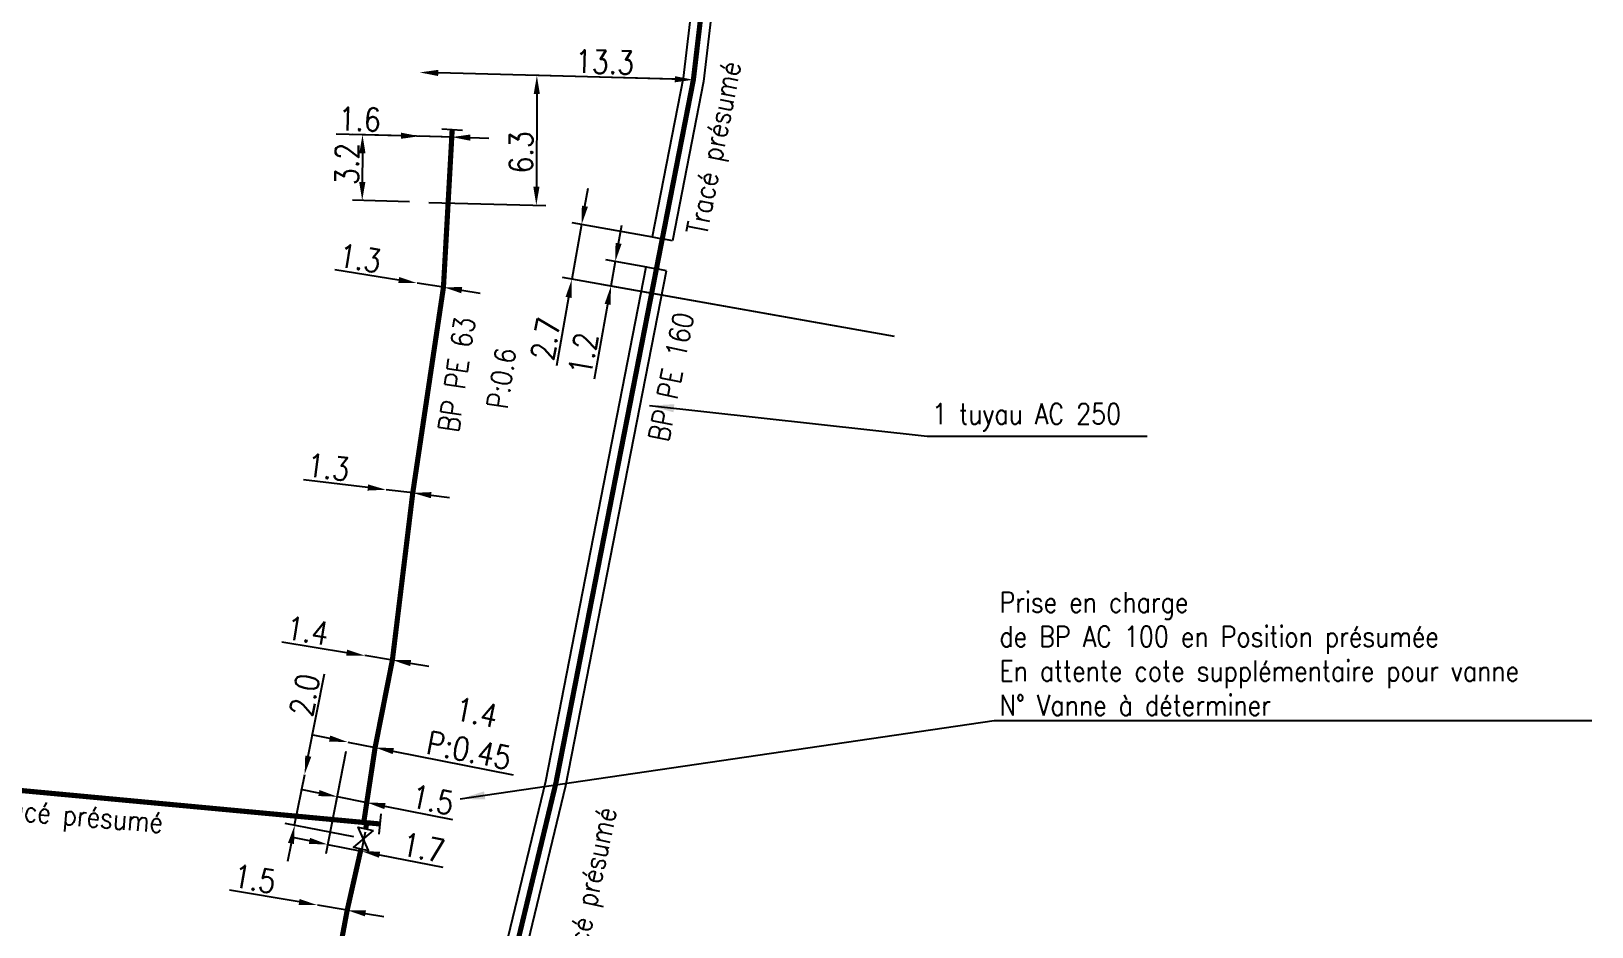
# Model space of a CAD drawing. Header units: millimetres. Extents: x 185000 to 186000, y 127990 to 129010.
# Drawn here: x 185234 to 185309.8, y 128467.1 to 128510.6 of the extents above; entities that cross this region are included whole.
import ezdxf
from ezdxf.enums import TextEntityAlignment as Align

# ---------------------------------------------------------------- set-up
doc = ezdxf.new("R2010")
doc.units = ezdxf.units.MM
doc.header["$PDMODE"] = 34
doc.linetypes.add('L_25_AP', pattern=[2000, 1000, 1000])
doc.linetypes.add('L_25_PE', pattern=[2000, 1000, 1000])
doc.layers.get('0').update_dxf_attribs({"linetype": 'CONTINUOUS'})
doc.layers.get('DEFPOINTS').update_dxf_attribs({"linetype": 'CONTINUOUS'})
for name, color, linetype in [('L_150', 1, 'CONTINUOUS'), ('L_300', 7, 'CONTINUOUS'), ('L_340', 7, 'CONTINUOUS'), ('L_400', 7, 'CONTINUOUS')]:
    doc.layers.add(name, color=color, linetype=linetype)
doc.styles.get("Standard").update_dxf_attribs({"font": 'romans.shx', "width": 0.85})
doc.dimstyles.get("Standard").update_dxf_attribs({"dimtxt": 1.5, "dimasz": 1.2, "dimexe": 0.625, "dimexo": 0.625, "dimgap": 0.25, "dimtad": 1, "dimdec": 1, "dimzin": 0, "dimdsep": 46, "dimtxsty": 'Standard', "dimcen": -0.5, "dimadec": 0, "dimazin": 0, "dimtfac": 1, "dimtdec": 1, "dimtmove": 0, "dimatfit": 3, "dimfxl": 0, "dimtolj": 1, "dimtzin": 0, "dimarcsym": 0})

# ---------------------------------------------------------------- blocks, each defined once
blk = doc.blocks.new('*D364')
at = {"layer": 'DEFPOINTS', "color": 0, "linetype": 'Continuous', "transparency": 16777216}
for p in [(185266.129, 128508.245), (185252.809, 128502.301), (185258.499, 128502.148)]:
    blk.add_point(p, dxfattribs=at)
at = {"layer": 'L_150', "color": 0, "linetype": 'Continuous', "lineweight": -2, "transparency": 16777216}
for p, q in [((185265.66, 128508.257), (185258.056, 128508.461)), ((185258.521, 128507.548), (185258.503, 128503.048)), ((185253.277, 128502.288), (185258.968, 128502.136))]:
    blk.add_line(p, q, dxfattribs=at)
at = {"layer": 'L_150', "color": 0, "linetype": 'Continuous', "transparency": 16777216}
for points in [[(185258.371, 128507.549), (185258.671, 128507.548), (185258.525, 128508.448)], [(185258.353, 128503.049), (185258.653, 128503.048), (185258.499, 128502.148)]]:
    blk.add_solid(points, dxfattribs=at)
at = {"layer": 'L_150', "color": 0, "linetype": 'Continuous', "transparency": 16777216, "insert": (185257.76, 128504.718), "char_height": 1.125, "attachment_point": 5, "rotation": 89.77156}
blk.add_mtext('\\A1;6.3', dxfattribs=at)
blk = doc.blocks.new('*D365')
at = {"layer": 'DEFPOINTS', "color": 0, "linetype": 'Continuous', "transparency": 16777216}
for p in [(185252.834, 128508.6), (185252.834, 128508.6), (185266.129, 128508.245)]:
    blk.add_point(p, dxfattribs=at)
at = {"layer": 'L_150', "color": 0, "linetype": 'Continuous', "lineweight": -2, "transparency": 16777216}
blk.add_line((185265.229, 128508.269), (185253.733, 128508.576), dxfattribs=at)
at = {"layer": 'L_150', "color": 0, "linetype": 'Continuous', "transparency": 16777216}
for points in [[(185253.737, 128508.726), (185253.729, 128508.426), (185252.834, 128508.6)], [(185265.233, 128508.419), (185265.225, 128508.119), (185266.129, 128508.245)]]:
    blk.add_solid(points, dxfattribs=at)
at = {"layer": 'L_150', "color": 0, "linetype": 'Continuous', "transparency": 16777216, "insert": (185261.817, 128509.11), "char_height": 1.125, "attachment_point": 5, "rotation": 358.46692}
blk.add_mtext('\\A1;13.3', dxfattribs=at)
blk = doc.blocks.new('*D368')
at = {"layer": 'DEFPOINTS', "color": 0, "linetype": 'Continuous', "transparency": 16777216}
for p in [(185264.333, 128499.056), (185262.123, 128498.217), (185276.356, 128495.687)]:
    blk.add_point(p, dxfattribs=at)
at = {"layer": 'L_400', "color": 0, "linetype": 'Continuous', "lineweight": -2, "transparency": 16777216}
for p, q in [((185262.495, 128500.297), (185262.653, 128501.183)), ((185263.871, 128499.138), (185261.875, 128499.493)), ((185262.336, 128499.411), (185262.123, 128498.217)), ((185275.894, 128495.769), (185261.661, 128498.299)), ((185261.964, 128497.331), (185261.313, 128493.691))]:
    blk.add_line(p, q, dxfattribs=at)
at = {"layer": 'L_400', "color": 0, "linetype": 'Continuous', "transparency": 16777216}
for points in [[(185262.347, 128500.323), (185262.642, 128500.271), (185262.336, 128499.411)], [(185261.817, 128497.358), (185262.112, 128497.305), (185262.123, 128498.217)]]:
    blk.add_solid(points, dxfattribs=at)
at = {"layer": 'L_400', "color": 0, "linetype": 'Continuous', "transparency": 16777216, "insert": (185260.772, 128494.926), "char_height": 1.125, "attachment_point": 5, "rotation": 79.86221}
blk.add_mtext('\\A1;1.2', dxfattribs=at)
blk = doc.blocks.new('*D369')
at = {"layer": 'DEFPOINTS', "color": 0, "linetype": 'Continuous', "transparency": 16777216}
for p in [(185264.618, 128500.516), (185260.225, 128498.555), (185276.356, 128495.687)]:
    blk.add_point(p, dxfattribs=at)
at = {"layer": 'L_400', "color": 0, "linetype": 'Continuous', "lineweight": -2, "transparency": 16777216}
for p, q in [((185260.858, 128502.099), (185261.017, 128502.984)), ((185260.7, 128501.213), (185260.225, 128498.555)), ((185264.157, 128500.598), (185260.238, 128501.295)), ((185275.894, 128495.769), (185259.763, 128498.637)), ((185260.066, 128497.669), (185259.473, 128494.349))]:
    blk.add_line(p, q, dxfattribs=at)
at = {"layer": 'L_400', "color": 0, "linetype": 'Continuous', "transparency": 16777216}
for points in [[(185260.711, 128502.125), (185261.006, 128502.072), (185260.7, 128501.213)], [(185259.919, 128497.695), (185260.214, 128497.642), (185260.225, 128498.555)]]:
    blk.add_solid(points, dxfattribs=at)
at = {"layer": 'L_400', "color": 0, "linetype": 'Continuous', "transparency": 16777216, "insert": (185258.944, 128495.652), "char_height": 1.125, "attachment_point": 5, "rotation": 79.86221}
blk.add_mtext('\\A1;2.7', dxfattribs=at)
blk = doc.blocks.new('*D373')
at = {"layer": 'DEFPOINTS', "color": 0, "linetype": 'Continuous', "transparency": 16777216}
for p in [(185251.206, 128488.326), (185251.206, 128488.326), (185252.496, 128488.17)]:
    blk.add_point(p, dxfattribs=at)
at = {"layer": 'L_150', "color": 0, "linetype": 'Continuous', "lineweight": -2, "transparency": 16777216}
for p, q in [((185250.312, 128488.434), (185247.193, 128488.811)), ((185252.496, 128488.17), (185251.206, 128488.326)), ((185253.39, 128488.062), (185254.283, 128487.954))]:
    blk.add_line(p, q, dxfattribs=at)
at = {"layer": 'L_150', "color": 0, "linetype": 'Continuous', "transparency": 16777216}
for points in [[(185250.33, 128488.583), (185250.294, 128488.285), (185251.206, 128488.326)], [(185253.408, 128488.211), (185253.372, 128487.913), (185252.496, 128488.17)]]:
    blk.add_solid(points, dxfattribs=at)
at = {"layer": 'L_150', "color": 0, "linetype": 'Continuous', "transparency": 16777216, "insert": (185248.396, 128489.421), "char_height": 1.125, "attachment_point": 5, "rotation": 353.11057}
blk.add_mtext('\\A1;1.3', dxfattribs=at)
blk = doc.blocks.new('*D374')
at = {"layer": 'DEFPOINTS', "color": 0, "linetype": 'Continuous', "transparency": 16777216}
for p in [(185250.173, 128480.264), (185250.173, 128480.264), (185251.506, 128480.048)]:
    blk.add_point(p, dxfattribs=at)
at = {"layer": 'L_150', "color": 0, "linetype": 'Continuous', "lineweight": -2, "transparency": 16777216}
for p, q in [((185249.285, 128480.408), (185246.138, 128480.918)), ((185251.506, 128480.048), (185250.173, 128480.264)), ((185252.394, 128479.904), (185253.283, 128479.76))]:
    blk.add_line(p, q, dxfattribs=at)
at = {"layer": 'L_150', "color": 0, "linetype": 'Continuous', "transparency": 16777216}
for points in [[(185249.309, 128480.556), (185249.261, 128480.26), (185250.173, 128480.264)], [(185252.418, 128480.052), (185252.37, 128479.756), (185251.506, 128480.048)]]:
    blk.add_solid(points, dxfattribs=at)
at = {"layer": 'L_150', "color": 0, "linetype": 'Continuous', "transparency": 16777216, "insert": (185247.387, 128481.475), "char_height": 1.125, "attachment_point": 5, "rotation": 350.79258}
blk.add_mtext('\\A1;1.4', dxfattribs=at)
blk = doc.blocks.new('*D375')
at = {"layer": 'DEFPOINTS', "color": 0, "linetype": 'Continuous', "transparency": 16777216}
for p in [(185252.703, 128498.369), (185252.703, 128498.369), (185253.987, 128498.164)]:
    blk.add_point(p, dxfattribs=at)
at = {"layer": 'L_150', "color": 0, "linetype": 'Continuous', "lineweight": -2, "transparency": 16777216}
for p, q in [((185251.815, 128498.51), (185248.712, 128499.005)), ((185253.987, 128498.164), (185252.703, 128498.369)), ((185254.876, 128498.022), (185255.765, 128497.88))]:
    blk.add_line(p, q, dxfattribs=at)
at = {"layer": 'L_150', "color": 0, "linetype": 'Continuous', "transparency": 16777216}
for points in [[(185251.838, 128498.659), (185251.791, 128498.362), (185252.703, 128498.369)], [(185254.899, 128498.17), (185254.852, 128497.874), (185253.987, 128498.164)]]:
    blk.add_solid(points, dxfattribs=at)
at = {"layer": 'L_150', "color": 0, "linetype": 'Continuous', "transparency": 16777216, "insert": (185249.937, 128499.569), "char_height": 1.125, "attachment_point": 5, "rotation": 350.93849}
blk.add_mtext('\\A1;1.3', dxfattribs=at)
blk = doc.blocks.new('*D376')
at = {"layer": 'DEFPOINTS', "color": 0, "linetype": 'Continuous', "transparency": 16777216}
for p in [(185254.391, 128505.459), (185250.041, 128502.375), (185252.809, 128502.301)]:
    blk.add_point(p, dxfattribs=at)
at = {"layer": 'L_340', "color": 0, "linetype": 'Continuous', "lineweight": -2, "transparency": 16777216}
for p, q in [((185253.922, 128505.471), (185249.585, 128505.587)), ((185250.05, 128504.675), (185250.044, 128503.275)), ((185252.34, 128502.313), (185249.572, 128502.387))]:
    blk.add_line(p, q, dxfattribs=at)
at = {"layer": 'L_340', "color": 0, "linetype": 'Continuous', "transparency": 16777216}
for points in [[(185249.9, 128504.675), (185250.2, 128504.674), (185250.054, 128505.575)], [(185249.894, 128503.275), (185250.194, 128503.274), (185250.041, 128502.375)]]:
    blk.add_solid(points, dxfattribs=at)
at = {"layer": 'L_340', "color": 0, "linetype": 'Continuous', "transparency": 16777216, "insert": (185249.298, 128504.155), "char_height": 1.125, "attachment_point": 5, "rotation": 89.77156}
blk.add_mtext('\\A1;3.2', dxfattribs=at)
blk = doc.blocks.new('*D377')
at = {"layer": 'DEFPOINTS', "color": 0, "linetype": 'Continuous', "transparency": 16777216}
for p in [(185252.821, 128505.501), (185252.821, 128505.501), (185254.391, 128505.459)]:
    blk.add_point(p, dxfattribs=at)
at = {"layer": 'L_340', "color": 0, "linetype": 'Continuous', "lineweight": -2, "transparency": 16777216}
for p, q in [((185251.922, 128505.525), (185248.781, 128505.609)), ((185254.391, 128505.459), (185252.821, 128505.501)), ((185255.29, 128505.434), (185256.19, 128505.41))]:
    blk.add_line(p, q, dxfattribs=at)
at = {"layer": 'L_340', "color": 0, "linetype": 'Continuous', "transparency": 16777216}
for points in [[(185251.926, 128505.675), (185251.918, 128505.375), (185252.821, 128505.501)], [(185255.294, 128505.584), (185255.286, 128505.284), (185254.391, 128505.459)]]:
    blk.add_solid(points, dxfattribs=at)
at = {"layer": 'L_340', "color": 0, "linetype": 'Continuous', "transparency": 16777216, "insert": (185249.921, 128506.328), "char_height": 1.125, "attachment_point": 5, "rotation": 358.46692}
blk.add_mtext('\\A1;1.6', dxfattribs=at)
blk = doc.blocks.new('L_340_07')
at = {"color": 0, "linetype": 'Continuous', "const_width": 0.25, "flags": 128}
blk.add_lwpolyline([(0, 0), (0.35, 0)], dxfattribs=at)
at = {"color": 0, "linetype": 'Continuous', "flags": 128}
blk.add_lwpolyline([(0.35, -0.5), (0.35, 0.5)], dxfattribs=at)
at = {"color": 0, "linetype": 'Continuous', "width": 0.75, "flags": 3}
for tag, p in [('DEF_LEG', (0.723, -3.465)), ('DEF_COUP', (0.723, -5.965)), ('DEF_TYPE', (0.723, -8.465))]:
    blk.add_attdef(tag, text='', height=1.2, dxfattribs=at).set_placement(p, align=Align.MIDDLE)
blk = doc.blocks.new('*D378')
at = {"layer": 'DEFPOINTS', "color": 0, "linetype": 'Continuous', "transparency": 16777216}
for p in [(185247.862, 128468.143), (185247.862, 128468.143), (185249.311, 128467.896)]:
    blk.add_point(p, dxfattribs=at)
at = {"layer": 'L_150', "color": 0, "linetype": 'Continuous', "lineweight": -2, "transparency": 16777216}
for p, q in [((185246.975, 128468.295), (185243.592, 128468.872)), ((185249.311, 128467.896), (185247.862, 128468.143)), ((185250.198, 128467.744), (185251.085, 128467.593))]:
    blk.add_line(p, q, dxfattribs=at)
at = {"layer": 'L_150', "color": 0, "linetype": 'Continuous', "transparency": 16777216}
for points in [[(185247, 128468.442), (185246.95, 128468.147), (185247.862, 128468.143)], [(185250.224, 128467.892), (185250.173, 128467.596), (185249.311, 128467.896)]]:
    blk.add_solid(points, dxfattribs=at)
at = {"layer": 'L_150', "color": 0, "linetype": 'Continuous', "transparency": 16777216, "insert": (185244.823, 128469.423), "char_height": 1.125, "attachment_point": 5, "rotation": 350.31091}
blk.add_mtext('\\A1;1.5', dxfattribs=at)
blk = doc.blocks.new('*D385')
at = {"layer": 'DEFPOINTS', "color": 0, "linetype": 'Continuous', "transparency": 16777216}
for p in [(185249.343, 128476.063), (185249.343, 128476.063), (185250.667, 128475.801)]:
    blk.add_point(p, dxfattribs=at)
at = {"layer": 'L_150', "color": 0, "linetype": 'Continuous', "lineweight": -2, "transparency": 16777216}
for p, q in [((185248.46, 128476.237), (185247.577, 128476.412)), ((185249.343, 128476.063), (185250.667, 128475.801)), ((185251.55, 128475.627), (185257.369, 128474.477))]:
    blk.add_line(p, q, dxfattribs=at)
at = {"layer": 'L_150', "color": 0, "linetype": 'Continuous', "transparency": 16777216}
for points in [[(185248.489, 128476.384), (185248.431, 128476.09), (185249.343, 128476.063)], [(185251.579, 128475.774), (185251.521, 128475.48), (185250.667, 128475.801)]]:
    blk.add_solid(points, dxfattribs=at)
at = {"layer": 'L_150', "color": 0, "linetype": 'Continuous', "transparency": 16777216, "insert": (185255.413, 128476.584), "char_height": 1.125, "attachment_point": 5, "rotation": 348.82288}
blk.add_mtext('\\A1;1.4\\PP:0.45', dxfattribs=at)
blk = doc.blocks.new('*D386')
at = {"layer": 'DEFPOINTS', "color": 0, "linetype": 'Continuous', "transparency": 16777216}
for p in [(185249.343, 128476.063), (185248.82, 128473.414), (185250.262, 128473.129)]:
    blk.add_point(p, dxfattribs=at)
at = {"layer": 'L_150', "color": 0, "linetype": 'Continuous', "lineweight": -2, "transparency": 16777216}
for p, q in [((185249.252, 128475.603), (185248.729, 128472.954)), ((185247.937, 128473.588), (185247.054, 128473.763)), ((185248.82, 128473.414), (185250.262, 128473.129)), ((185251.145, 128472.955), (185254.423, 128472.307))]:
    blk.add_line(p, q, dxfattribs=at)
at = {"layer": 'L_150', "color": 0, "linetype": 'Continuous', "transparency": 16777216}
for points in [[(185247.966, 128473.736), (185247.908, 128473.441), (185248.82, 128473.414)], [(185251.174, 128473.102), (185251.116, 128472.807), (185250.262, 128473.129)]]:
    blk.add_solid(points, dxfattribs=at)
at = {"layer": 'L_150', "color": 0, "linetype": 'Continuous', "transparency": 16777216, "insert": (185253.469, 128473.26), "char_height": 1.125, "attachment_point": 5, "rotation": 348.82288}
blk.add_mtext('\\A1;1.5', dxfattribs=at)
blk = doc.blocks.new('*D387')
at = {"layer": 'DEFPOINTS', "color": 0, "linetype": 'Continuous', "transparency": 16777216}
for p in [(185249.343, 128476.063), (185250.271, 128472.145), (185248.36, 128471.09)]:
    blk.add_point(p, dxfattribs=at)
at = {"layer": 'L_150', "color": 0, "linetype": 'Continuous', "lineweight": -2, "transparency": 16777216}
for p, q in [((185249.252, 128475.603), (185248.27, 128470.63)), ((185250.18, 128471.685), (185249.908, 128470.307)), ((185247.477, 128471.265), (185246.595, 128471.439)), ((185248.36, 128471.09), (185249.999, 128470.766)), ((185250.882, 128470.592), (185253.964, 128469.983))]:
    blk.add_line(p, q, dxfattribs=at)
at = {"layer": 'L_150', "color": 0, "linetype": 'Continuous', "transparency": 16777216}
for points in [[(185247.507, 128471.412), (185247.448, 128471.117), (185248.36, 128471.09)], [(185250.911, 128470.739), (185250.853, 128470.445), (185249.999, 128470.766)]]:
    blk.add_solid(points, dxfattribs=at)
at = {"layer": 'L_150', "color": 0, "linetype": 'Continuous', "transparency": 16777216, "insert": (185253.01, 128470.936), "char_height": 1.125, "attachment_point": 5, "rotation": 348.82288}
blk.add_mtext('\\A1;1.7', dxfattribs=at)
blk = doc.blocks.new('*D388')
at = {"layer": 'DEFPOINTS', "color": 0, "linetype": 'Continuous', "transparency": 16777216}
for p in [(185247.245, 128474.497), (185247.245, 128474.497), (185250.093, 128471.365)]:
    blk.add_point(p, dxfattribs=at)
at = {"layer": 'L_300', "color": 0, "linetype": 'Continuous', "lineweight": -2, "transparency": 16777216}
for p, q in [((185247.42, 128475.38), (185248.21, 128479.378)), ((185246.757, 128472.024), (185247.245, 128474.497)), ((185249.634, 128471.456), (185246.297, 128472.115)), ((185246.582, 128471.141), (185246.408, 128470.258))]:
    blk.add_line(p, q, dxfattribs=at)
at = {"layer": 'L_300', "color": 0, "linetype": 'Continuous', "transparency": 16777216}
for points in [[(185247.272, 128475.409), (185247.567, 128475.351), (185247.245, 128474.497)], [(185246.435, 128471.17), (185246.729, 128471.112), (185246.757, 128472.024)]]:
    blk.add_solid(points, dxfattribs=at)
at = {"layer": 'L_300', "color": 0, "linetype": 'Continuous', "transparency": 16777216, "insert": (185247.243, 128478.357), "char_height": 1.125, "attachment_point": 5, "rotation": 78.82288}
blk.add_mtext('\\A1;2.0', dxfattribs=at)
blk = doc.blocks.new('L_300_09')
at = {"color": 0, "linetype": 'Continuous', "flags": 128}
blk.add_lwpolyline([(0.5, -0.375), (-0.5, 0.375), (-0.5, -0.375), (0.5, 0.375), (0.5, -0.375)], dxfattribs=at)
at = {"color": 0, "linetype": 'Continuous', "width": 0.75}
blk.add_attdef('NUM', text='', height=1, dxfattribs=at).set_placement((0, 1.691), align=Align.MIDDLE_CENTER)
at = {"color": 0, "linetype": 'Continuous', "width": 0.75, "flags": 3}
for tag, p in [('DEF_LEG', (0, -5)), ('DEF_COUP', (0, -7.5)), ('DEF_TYPE', (0, -10))]:
    blk.add_attdef(tag, text='', height=1.2, dxfattribs=at).set_placement(p, align=Align.MIDDLE)

msp = doc.modelspace()

# ---------------------------------------------------------------- linework, layer by layer
at = {"layer": 'L_150', "linetype": 'L_25_PE', "ltscale": 0.5, "const_width": 0.25, "flags": 128}
msp.add_lwpolyline([(185266, 128527.122), (185266.079, 128525.553), (185266.708, 128513.193), (185266.129, 128508.245), (185264.618, 128500.516), (185264.333, 128499.056), (185259.448, 128474.066), (185259.448, 128474.066), (185257.621, 128466.477), (185255.752, 128457.744), (185255.688, 128457.447), (185255.577, 128456.946), (185254.874, 128453.773)], dxfattribs=at)
at = {"layer": 'L_150', "linetype": 'L_25_PE', "const_width": 0.25, "flags": 128}
for points in [[(185254.391, 128505.459), (185253.987, 128498.164), (185252.496, 128488.17), (185251.506, 128480.048), (185250.667, 128475.801), (185250.262, 128473.129), (185250.115, 128472.16)], [(185250.205, 128471.85), (185250.271, 128472.145)], [(185249.984, 128470.875), (185249.311, 128467.896), (185248.478, 128463.437), (185246.729, 128454.39), (185245.791, 128450.463), (185244.829, 128446.568), (185244.068, 128442.346), (185243.002, 128438.363), (185239.042, 128421.731), (185239.437, 128421.227), (185239.322, 128420.741), (185238.855, 128417.015), (185237.738, 128412.192), (185237.022, 128409.581), (185235.714, 128400.822), (185235.27, 128397.322)]]:
    msp.add_lwpolyline(points, dxfattribs=at)
at = {"layer": 'L_150', "linetype": 'L_25_AP', "const_width": 0.25, "flags": 128}
msp.add_lwpolyline([(185188.515, 128478.79), (185188.804, 128478.067), (185199.917, 128476.837), (185250.115, 128472.16), (185250.271, 128472.145), (185250.563, 128472.118)], dxfattribs=at)
at = {"layer": 'L_400', "color": 7, "linetype": 'CONTINUOUS'}
for p, q in [((185266.206, 128513.209), (185265.635, 128508.322)), ((185267.209, 128513.176), (185266.623, 128508.168)), ((185265.635, 128508.322), (185264.127, 128500.612)), ((185266.623, 128508.168), (185265.109, 128500.42)), ((185264.127, 128500.612), (185264.618, 128500.516)), ((185265.109, 128500.42), (185264.618, 128500.516)), ((185258.959, 128474.173), (185263.842, 128499.152)), ((185259.936, 128473.96), (185264.823, 128498.96)), ((185263.842, 128499.152), (185264.333, 128499.056)), ((185264.823, 128498.96), (185264.333, 128499.056)), ((185257.133, 128466.588), (185258.959, 128474.173)), ((185258.108, 128466.366), (185259.936, 128473.96))]:
    msp.add_line(p, q, dxfattribs=at)

# ---------------------------------------------------------------- block references
at = {"layer": 'L_300', "rotation": 77.26897307751864}
msp.add_blockref('L_300_09', (185250.094, 128471.363), dxfattribs=at)
at = {"layer": 'L_340'}
for p, rotation in [((185254.391, 128505.459), 86.83270995193999), ((185250.563, 128472.118), 354.6763487359003)]:
    msp.add_blockref('L_340_07', p, dxfattribs=dict(at, rotation=rotation))

# ---------------------------------------------------------------- texts
at = {"layer": 'L_150', "linetype": 'Continuous', "width": 0.85}
for s, rotation, p in [('Tracé présumé', 78.57223, (185267.283, 128504.899)), ('BP PE 160', 78.57223, (185265.05, 128493.806)), ('BP PE 63', 81.51589, (185254.628, 128493.928)), ('P:0.6', 81.51589, (185256.809, 128493.737)), ('BP AC 100 Tracé présumé', 355.18945, (185232.675, 128472.626)), ('BP PE 160 Tracé présumé', 77.91723, (185260.469, 128465.289))]:
    msp.add_text(s, height=1, rotation=rotation, dxfattribs=at).set_placement(p, align=Align.MIDDLE)
at = {"layer": 'L_150', "linetype": 'Continuous', "insert": (185280.995, 128480.356), "char_height": 1, "attachment_point": 4}
msp.add_mtext('Prise en charge \\Pde BP AC 100 en Position présumée\\PEn attente cote supplémentaire pour vanne\\PN° Vanne à déterminer', dxfattribs=at)
at = {"layer": 'L_400', "linetype": 'Continuous', "insert": (185277.728, 128491.845), "char_height": 1, "attachment_point": 4}
msp.add_mtext('1 tuyau AC 250', dxfattribs=at)

# ---------------------------------------------------------------- dimensions: what is measured, and where the dimension line sits
at = {"layer": 'L_150', "linetype": 'Continuous'}
for base, p1, p2, angle, override, picture, middle in [((185252.834, 128508.6), (185266.129, 128508.245), (185252.834, 128508.6), 358.46692, {"dimscale": 0.75, "dimatfit": 0}, '*D365', (185261.797, 128508.361)), ((185252.703, 128498.369), (185253.987, 128498.164), (185252.703, 128498.369), 350.93849, {"dimscale": 0.75, "dimlfac": 1, "dimlunit": 2, "dimatfit": 0}, '*D375', (185249.819, 128498.829)), ((185251.206, 128488.326), (185252.496, 128488.17), (185251.206, 128488.326), 353.11057, {"dimscale": 0.75, "dimlfac": 1, "dimlunit": 2, "dimatfit": 0}, '*D373', (185248.306, 128488.676)), ((185250.173112, 128480.264053), (185251.505718, 128480.048041), (185250.173112, 128480.264053), 350.792575, {"dimscale": 0.75, "dimlfac": 1, "dimlunit": 2, "dimatfit": 0}, '*D374', (185247.267291, 128480.73508)), ((185248.36, 128471.09), (185250.271, 128472.145), (185249.343, 128476.063), 348.82288, {"dimscale": 0.75, "dimatfit": 0}, '*D387', (185252.864, 128470.2)), ((185248.82, 128473.414), (185250.262, 128473.129), (185249.343, 128476.063), 348.82288, {"dimscale": 0.75, "dimatfit": 0}, '*D386', (185253.324, 128472.524)), ((185247.862, 128468.143), (185249.311, 128467.896), (185247.862, 128468.143), 350.31091, {"dimscale": 0.75, "dimatfit": 0}, '*D378', (185244.697, 128468.683))]:
    dim = msp.add_linear_dim(base=base, p1=p1, p2=p2, angle=angle, dimstyle='Standard', override=override, dxfattribs=at)
    dim.commit()
    dim.dimension.update_dxf_attribs({"geometry": picture, "text_midpoint": middle, "dimtype": 160})
for base, p1, p2, angle, text, picture, middle in [((185258.499, 128502.148), (185266.129, 128508.245), (185252.809, 128502.301), 89.77156, '6.3', '*D364', (185258.51, 128504.715)), ((185249.343, 128476.063), (185250.667, 128475.801), (185249.343, 128476.063), 348.82288, '<>\\PP:0.45', '*D385', (185255.086, 128474.928))]:
    dim = msp.add_linear_dim(base=base, p1=p1, p2=p2, angle=angle, text=text, dimstyle='Standard', override={"dimscale": 0.75, "dimatfit": 0}, dxfattribs=at)
    dim.commit()
    dim.dimension.update_dxf_attribs({"geometry": picture, "text_midpoint": middle, "dimtype": 160})
at = {"layer": 'L_300', "linetype": 'Continuous'}
dim = msp.add_linear_dim(base=(185247.245, 128474.497), p1=(185250.093, 128471.365), p2=(185247.245, 128474.497), angle=258.82288, text='2.0', dimstyle='Standard', override={"dimscale": 0.75, "dimatfit": 0}, dxfattribs=at)
dim.commit()
dim.dimension.update_dxf_attribs({"geometry": '*D388', "text_midpoint": (185247.979, 128478.212), "dimtype": 160})
at = {"layer": 'L_340', "linetype": 'Continuous'}
for base, p2, angle, override, picture, middle in [((185252.821, 128505.501), (185252.821, 128505.501), 358.46692, {"dimscale": 0.75, "dimlfac": 1, "dimlunit": 2, "dimatfit": 0}, '*D377', (185249.901, 128505.579)), ((185250.041, 128502.375), (185252.809, 128502.301), 89.77156, {"dimscale": 0.75, "dimatfit": 0}, '*D376', (185250.048, 128504.152))]:
    dim = msp.add_linear_dim(base=base, p1=(185254.391, 128505.459), p2=p2, angle=angle, dimstyle='Standard', override=override, dxfattribs=at)
    dim.commit()
    dim.dimension.update_dxf_attribs({"geometry": picture, "text_midpoint": middle, "dimtype": 160})
at = {"layer": 'L_400', "linetype": 'Continuous'}
for base, p1, picture, middle in [((185260.225, 128498.555), (185264.618, 128500.516), '*D369', (185259.682, 128495.52)), ((185262.123, 128498.217), (185264.333, 128499.056), '*D368', (185261.511, 128494.794))]:
    dim = msp.add_linear_dim(base=base, p1=p1, p2=(185276.356, 128495.687), angle=79.86221, dimstyle='Standard', override={"dimscale": 0.75, "dimatfit": 0}, dxfattribs=at)
    dim.commit()
    dim.dimension.update_dxf_attribs({"geometry": picture, "text_midpoint": middle, "dimtype": 160})

# ---------------------------------------------------------------- leaders
at = {"layer": 'L_150', "linetype": 'Continuous', "annotation_type": 0, "has_hookline": 1, "hookline_direction": 0, "text_width": 28.779}
msp.add_leader([(185254.802, 128473.301), (185280.745, 128477.106)], dimstyle='Standard', dxfattribs=at)
at = {"layer": 'L_400', "linetype": 'Continuous', "annotation_type": 0, "has_hookline": 1, "hookline_direction": 0, "text_width": 10.443}
msp.add_leader([(185263.989, 128492.415), (185277.478, 128490.928)], dimstyle='Standard', dxfattribs=at)

doc.saveas('drawing.dxf')
